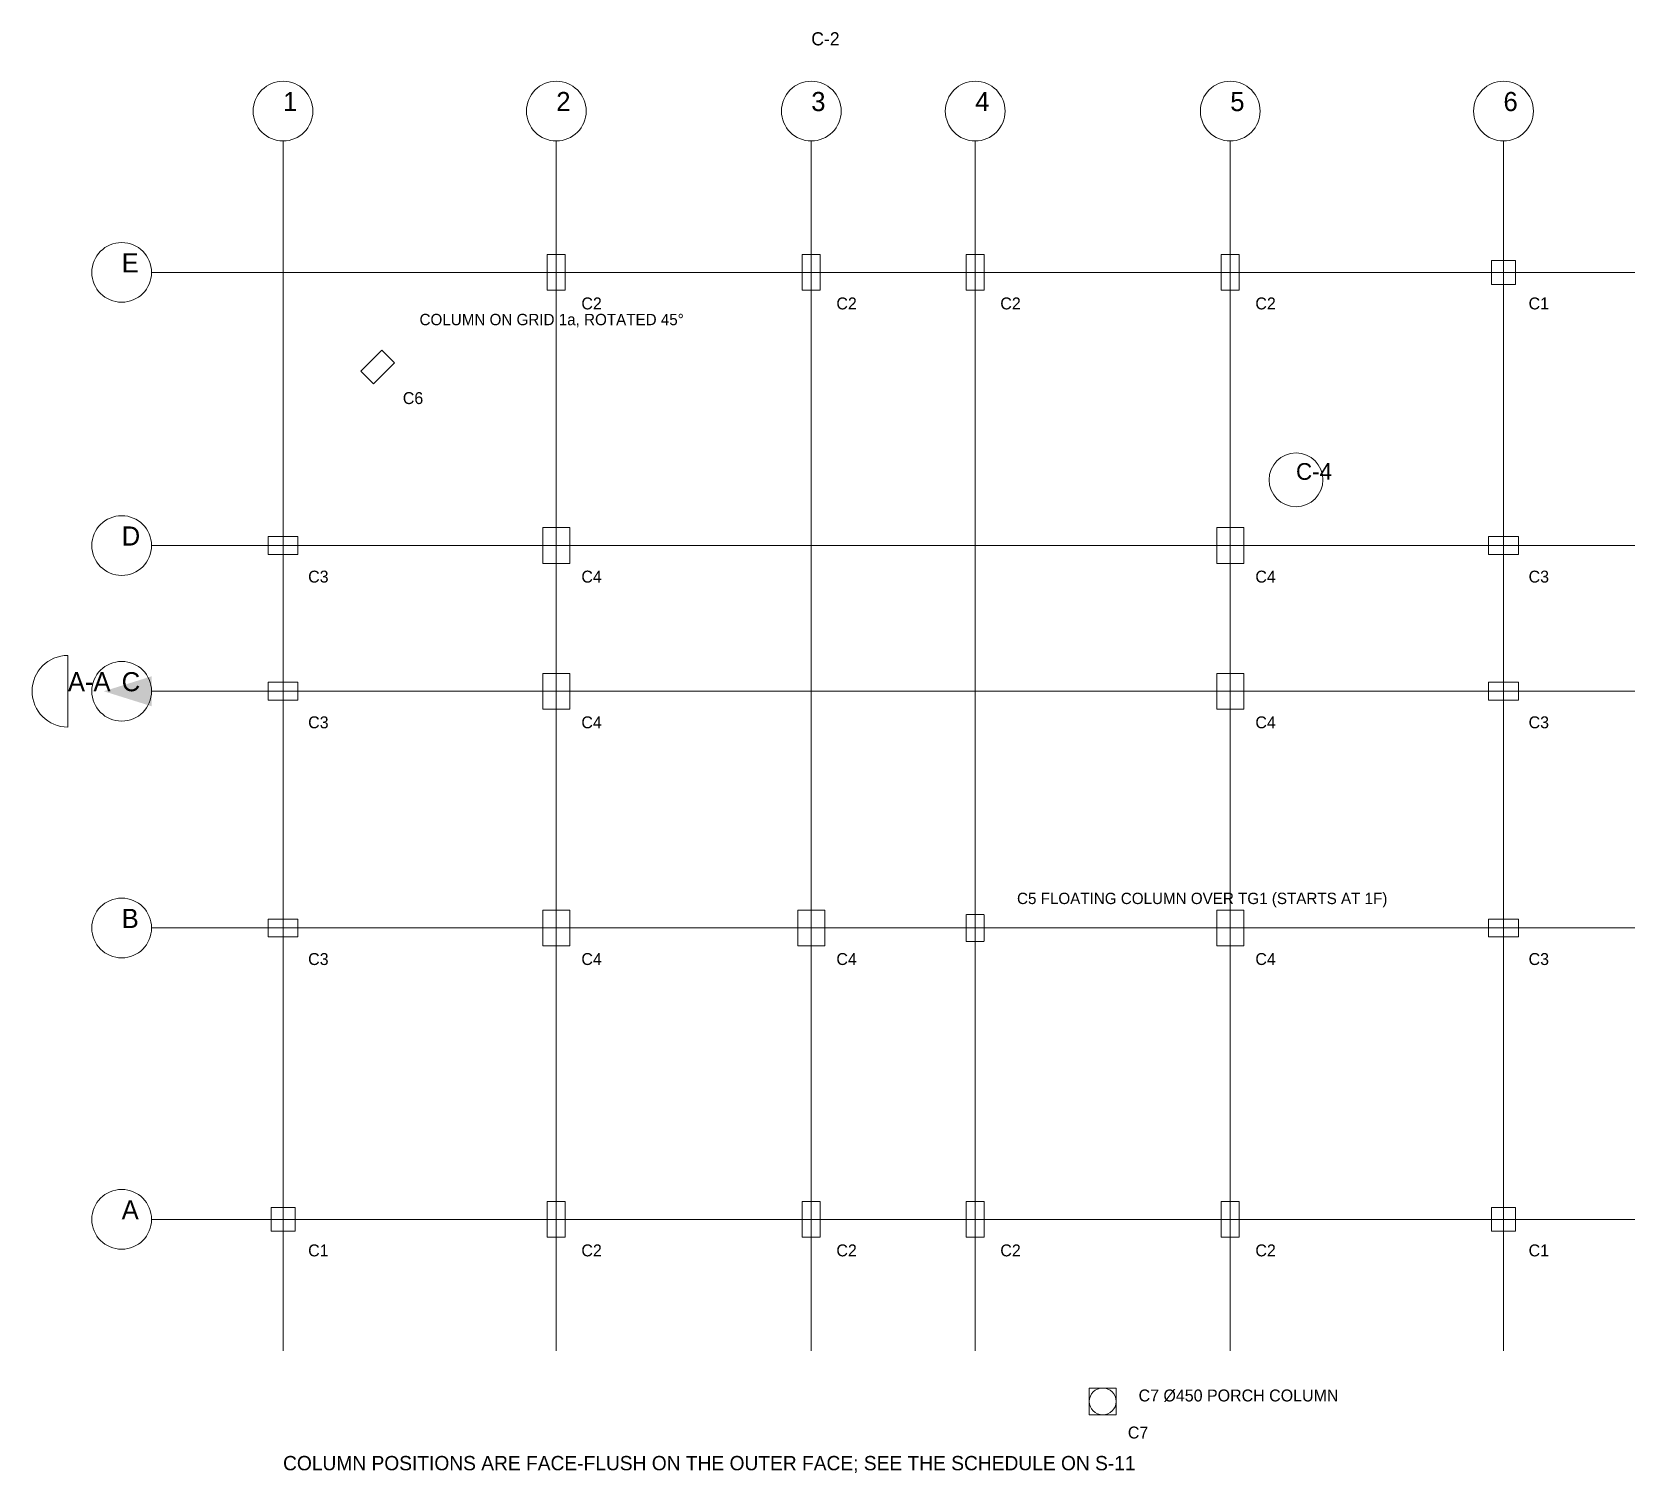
# Model space of a CAD drawing. Extents: x -3200 to 1422622, y -1410602 to 19050.
# Drawn here: x 1195800 to 1222622, y -404245 to -380127 of the extents above; entities that cross this region are included whole.
import ezdxf

# ---------------------------------------------------------------- set-up
doc = ezdxf.new("R2010")
doc.units = 0
doc.linetypes.add('DASHED', pattern=[1.524, 1.27, -0.254])
for name, color, linetype, lineweight, plot in [('Arrow', 7, 'Continuous', 0, False), ('Column', 1, 'Continuous', 0, False), ('Grid', 8, 'Continuous', 0, False), ('Grid Circle', 8, 'Continuous', 0, False), ('Grid text', 7, 'Continuous', 0, False), ('Text-1', 7, 'Continuous', 0, False), ('Text-2', 7, 'Continuous', 0, False)]:
    doc.layers.add(name, color=color, linetype=linetype, lineweight=lineweight, plot=plot)

# ---------------------------------------------------------------- blocks, each defined once
blk = doc.blocks.new('GRID_BUBBLE')
at = {"layer": 'Grid Circle'}
blk.add_circle((0, 0), 500, dxfattribs=at)
at = {"layer": 'Text-1'}
blk.add_attdef('GRID', (0, 0), '', height=320, dxfattribs=at)
blk = doc.blocks.new('COL_TAG')
at = {"layer": 'Grid Circle'}
blk.add_circle((0, 0), 450, dxfattribs=at)
at = {"layer": 'Text-1'}
blk.add_attdef('MARK', (0, 0), '', height=280, dxfattribs=at)
blk = doc.blocks.new('SECTION_MARK')
at = {"layer": 'Arrow'}
blk.add_solid([(600, 0), (1400, 250), (1400, -250)], dxfattribs=at)
at = {"layer": 'Text-1'}
blk.add_line((0, -600), (0, 600), dxfattribs=at)
blk.add_arc((0, 0), 600, 90, 270, dxfattribs=at)
blk.add_attdef('SEC', (0, 0), '', height=320, dxfattribs=at)

msp = doc.modelspace()

# ---------------------------------------------------------------- linework, layer by layer
at = {"layer": 'Column'}
for points in [[(1204422, -384450), (1204722, -384450), (1204722, -383850), (1204422, -383850)], [(1208689, -384450), (1208989, -384450), (1208989, -383850), (1208689, -383850)], [(1211432, -384450), (1211732, -384450), (1211732, -383850), (1211432, -383850)], [(1215700, -384450), (1216000, -384450), (1216000, -383850), (1215700, -383850)], [(1220222, -384350), (1220622, -384350), (1220622, -383950), (1220222, -383950)], [(1201513, -386017), (1201867, -385663), (1201654, -385451), (1201301, -385805)], [(1199750, -388872), (1200250, -388872), (1200250, -388572), (1199750, -388572)], [(1204347, -389022), (1204797, -389022), (1204797, -388422), (1204347, -388422)], [(1215625, -389022), (1216075, -389022), (1216075, -388422), (1215625, -388422)], [(1215625, -389022), (1216075, -389022), (1216075, -388422), (1215625, -388422)], [(1220172, -388872), (1220672, -388872), (1220672, -388572), (1220172, -388572)], [(1199750, -391311), (1200250, -391311), (1200250, -391011), (1199750, -391011)], [(1204347, -391461), (1204797, -391461), (1204797, -390861), (1204347, -390861)], [(1215625, -391461), (1216075, -391461), (1216075, -390861), (1215625, -390861)], [(1220172, -391311), (1220672, -391311), (1220672, -391011), (1220172, -391011)], [(1199750, -395273), (1200250, -395273), (1200250, -394973), (1199750, -394973)], [(1204347, -395423), (1204797, -395423), (1204797, -394823), (1204347, -394823)], [(1208614, -395423), (1209064, -395423), (1209064, -394823), (1208614, -394823)], [(1215625, -395423), (1216075, -395423), (1216075, -394823), (1215625, -394823)], [(1220172, -395273), (1220672, -395273), (1220672, -394973), (1220172, -394973)], [(1199800, -400200), (1200200, -400200), (1200200, -399800), (1199800, -399800)], [(1204422, -400300), (1204722, -400300), (1204722, -399700), (1204422, -399700)], [(1208689, -400300), (1208989, -400300), (1208989, -399700), (1208689, -399700)], [(1211432, -400300), (1211732, -400300), (1211732, -399700), (1211432, -399700)], [(1215700, -400300), (1216000, -400300), (1216000, -399700), (1215700, -399700)], [(1220222, -400200), (1220622, -400200), (1220622, -399800), (1220222, -399800)], [(1213491, -403273), (1213941, -403273), (1213941, -402823), (1213491, -402823)]]:
    msp.add_lwpolyline(points, close=True, dxfattribs=at)
at = {"layer": 'Column', "linetype": 'DASHED'}
msp.add_lwpolyline([(1211432, -395348), (1211732, -395348), (1211732, -394898), (1211432, -394898)], close=True, dxfattribs=at)
at = {"layer": 'Column'}
msp.add_circle((1213716, -403048), 225, dxfattribs=at)
at = {"layer": 'Grid'}
for p, q in [((1200000, -402200), (1200000, -381950)), ((1204572, -402200), (1204572, -381950)), ((1208839, -402200), (1208839, -381950)), ((1211582, -402200), (1211582, -381950)), ((1215850, -402200), (1215850, -381950)), ((1220422, -402200), (1220422, -381950)), ((1197800, -384150), (1222622, -384150)), ((1197800, -388722), (1222622, -388722)), ((1197800, -391161), (1222622, -391161)), ((1197800, -395123), (1222622, -395123)), ((1197800, -400000), (1222622, -400000))]:
    msp.add_line(p, q, dxfattribs=at)

# ---------------------------------------------------------------- block references
at = {"layer": 'Grid Circle'}
for p, values in [((1200000, -381450), {'GRID': '1'}), ((1204572, -381450), {'GRID': '2'}), ((1208839, -381450), {'GRID': '3'}), ((1211582, -381450), {'GRID': '4'}), ((1215850, -381450), {'GRID': '5'}), ((1220422, -381450), {'GRID': '6'}), ((1197300, -384150), {'GRID': 'E'}), ((1197300, -388722), {'GRID': 'D'}), ((1197300, -391161), {'GRID': 'C'}), ((1197300, -395123), {'GRID': 'B'}), ((1197300, -400000), {'GRID': 'A'})]:
    msp.add_blockref('GRID_BUBBLE', p, dxfattribs=at).add_auto_attribs(values)
at = {"layer": 'Grid text'}
msp.add_blockref('COL_TAG', (1216950, -387622), dxfattribs=at).add_auto_attribs({'MARK': 'C-4'})
at = {"layer": 'Text-1'}
msp.add_blockref('SECTION_MARK', (1196400, -391161), dxfattribs=at).add_auto_attribs({'SEC': 'A-A'})

# ---------------------------------------------------------------- texts
for s, height, p in [('C-2', 220, (1208839, -380350)), ('C2', 200, (1204992, -384770)), ('C2', 200, (1209259, -384770)), ('C2', 200, (1212002, -384770)), ('C2', 200, (1216270, -384770)), ('C1', 200, (1220842, -384770)), ('C6', 200, (1202004, -386354)), ('C3', 200, (1200420, -389342)), ('C4', 200, (1204992, -389342)), ('C4', 200, (1216270, -389342)), ('C3', 200, (1220842, -389342)), ('C3', 200, (1200420, -391781)), ('C4', 200, (1204992, -391781)), ('C4', 200, (1216270, -391781)), ('C3', 200, (1220842, -391781)), ('C3', 200, (1200420, -395743)), ('C4', 200, (1204992, -395743)), ('C4', 200, (1209259, -395743)), ('C4', 200, (1216270, -395743)), ('C3', 200, (1220842, -395743)), ('C1', 200, (1200420, -400620)), ('C2', 200, (1204992, -400620)), ('C2', 200, (1209259, -400620)), ('C2', 200, (1212002, -400620)), ('C2', 200, (1216270, -400620)), ('C1', 200, (1220842, -400620)), ('C7', 200, (1214136, -403668)), ('COLUMN POSITIONS ARE FACE-FLUSH ON THE OUTER FACE; SEE THE SCHEDULE ON S-11', 240, (1200000, -404200))]:
    msp.add_text(s, height=height, dxfattribs=at).set_placement(p)
at = {"layer": 'Text-2'}
for s, height, p in [('COLUMN ON GRID 1a, ROTATED 45%%D', 190, (1202284, -385034)), ('C5 FLOATING COLUMN OVER TG1 (STARTS AT 1F)', 190, (1212282, -394723)), ('C7 %%C450 PORCH COLUMN', 200, (1214316, -403048))]:
    msp.add_text(s, height=height, dxfattribs=at).set_placement(p)

doc.saveas('drawing.dxf')
